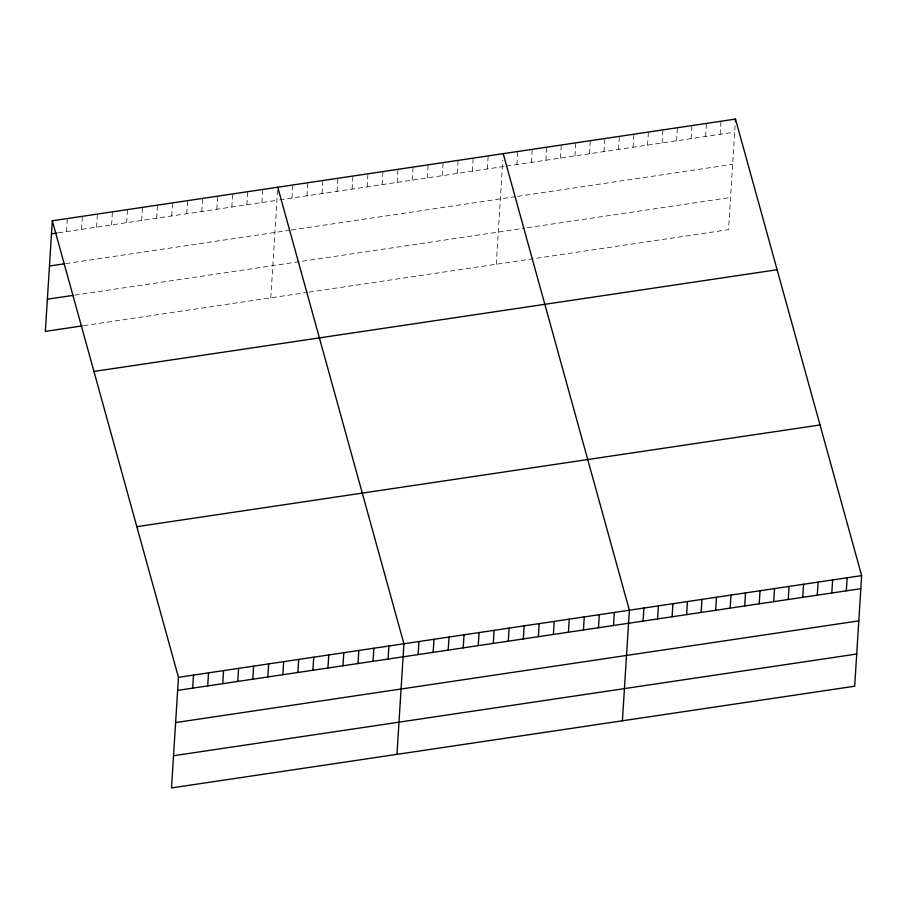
<?xml version="1.0" encoding="UTF-8"?>
<svg xmlns="http://www.w3.org/2000/svg" width="907" height="907" viewBox="0 0 907 907"><rect width="100%" height="100%" fill="white"/><g stroke="black" fill="none" stroke-linecap="round" stroke-linejoin="round"><path stroke-width="0.68" stroke-dasharray="4.54 3.4" d="M66.517 231.614L67.333 218.553M81.551 229.38L82.367 216.32M96.573 227.135L97.4 214.075M111.606 224.902L112.423 211.841M126.64 222.669L127.456 209.608M141.662 220.424L142.49 207.363M156.696 218.19L157.523 205.129M171.729 215.945L172.545 202.885M186.751 213.712L187.579 200.651M201.785 211.478L202.612 198.418M216.818 209.234L217.635 196.173M231.852 207L232.668 193.939M246.874 204.767L247.702 191.706M261.908 202.522L262.724 189.461M270.796 297.825L277.678 188.531M291.963 198.043L292.791 184.983M306.997 195.81L307.813 182.749M322.03 193.576L322.847 180.516M337.053 191.332L337.88 178.271M352.086 189.098L352.914 176.037M367.12 186.865L367.936 173.793M382.142 184.62L382.969 171.559M397.175 182.386L398.003 169.326M412.209 180.142L413.025 167.081M427.242 177.908L428.059 164.847M442.265 175.675L443.092 162.614M457.298 173.43L458.114 160.369M472.332 171.196L473.148 158.135M487.354 168.963L488.181 155.891M496.254 264.254L502.795 160.188M516.899 164.552L517.727 151.492M531.423 162.398L532.239 149.338M545.935 160.233L546.762 147.172M560.458 158.079L561.274 145.007M574.97 155.913L575.798 142.852M589.493 153.748L590.31 140.687M604.005 151.594L604.833 138.533M618.529 149.428L619.345 136.367M633.041 147.263L633.868 134.202M647.564 145.109L648.38 132.048M662.076 142.943L662.904 129.882M676.599 140.778L677.416 127.717M691.111 138.624L691.939 125.563M705.635 136.458L706.451 123.397M720.147 134.293L720.974 121.232M735.078 125.608L728.536 229.675L534.529 258.552M58.32 232.838L276.941 200.288M279.673 199.88L505.029 166.321M506.344 166.128L734.67 132.139M65.86 263.597L289.945 230.231M291.306 230.027L514.881 196.74M517.523 196.354L732.641 164.326M74.703 295.138L524.677 228.133M527.307 227.748L730.554 197.488M83.603 325.692L307.688 292.326M309.06 292.122L533.203 258.756"/><path stroke-width="1.36" d="M52.311 220.786L178.464 677.325L171.514 787.922L854.689 686.214L861.65 575.616L735.486 119.078L52.311 220.786L45.35 331.384L82.242 325.896M192.681 688.152L193.497 675.091M207.703 685.919L208.531 672.858M222.737 683.674L223.553 670.613M237.77 681.44L238.586 668.38M252.792 679.207L253.62 666.135M267.826 676.962L268.642 663.901M282.859 674.729L283.676 661.668M297.881 672.484L298.709 659.423M312.915 670.25L313.743 657.19M327.949 668.017L328.765 654.956M342.971 665.772L343.798 652.711M358.004 663.539L358.832 650.478M373.038 661.305L373.854 648.233M388.071 659.06L388.888 645.999M396.96 754.363L403.921 643.766L277.757 187.227M418.127 654.582L418.943 641.521M433.161 652.348L433.977 639.288M448.183 650.115L449.01 637.054M463.216 647.87L464.033 634.809M478.25 645.637L479.066 632.576M493.272 643.392L494.1 630.331M508.305 641.158L509.133 628.097M523.339 638.925L524.155 625.864M538.361 636.68L539.189 623.619M553.395 634.447L554.222 621.386M568.428 632.213L569.245 619.141M583.45 629.968L584.278 616.907M598.484 627.735L599.312 614.674M613.517 625.49L614.334 612.429M622.406 720.793L629.367 610.196L503.204 153.657M643.063 621.091L643.891 608.03M657.586 618.937L658.403 605.876M672.098 616.771L672.926 603.711M686.622 614.606L687.438 601.545M701.134 612.452L701.961 599.391M735.328 121.685L735.486 119.078M715.657 610.286L716.473 597.225M730.169 608.121L730.997 595.06M744.692 605.967L745.509 592.906M759.204 603.801L760.032 590.74M773.728 601.647L774.544 588.575M788.24 599.482L789.067 586.421M802.763 597.316L803.579 584.255M817.275 595.162L818.103 582.101M831.798 592.997L832.615 579.936M846.31 590.831L847.138 577.77M51.484 233.859L56.948 233.042M49.466 266.034L64.488 263.801M47.379 299.197L73.331 295.342M93.943 371.451L777.129 269.73M136.832 526.672L820.019 424.952M178.464 677.325L861.65 575.616M177.647 690.386L860.834 588.677M175.618 722.573L858.804 620.864M173.532 755.735L856.718 654.026"/></g></svg>
